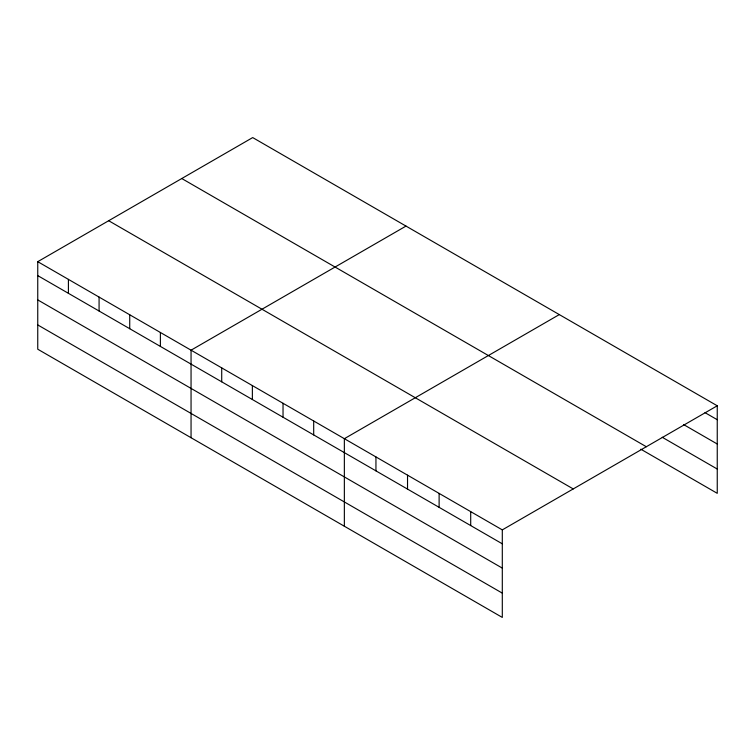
<?xml version="1.0" encoding="UTF-8"?>
<svg xmlns="http://www.w3.org/2000/svg" width="755" height="755" viewBox="0 0 755 755"><rect width="100%" height="100%" fill="white"/><g stroke="black" fill="none" stroke-linecap="round" stroke-linejoin="round"><path stroke-width="1.13" d="M37.75 261.674L502.301 529.878L502.301 617.42L37.75 349.216L37.75 261.674L252.698 137.58L717.25 405.784L717.25 493.326L640.825 449.197M406.001 226.085L191.053 350.188L191.053 437.73M559.304 314.59L344.356 438.693L344.356 526.235M502.301 529.878L717.25 405.784M705.019 412.655L717.25 419.714M683.624 424.584L717.25 444.006M662.22 437.258L717.25 469.034M181.766 178.529L646.318 446.733M108.682 220.724L573.234 488.929M37.75 275.613L502.301 543.817M37.75 299.905L502.301 568.109M37.75 324.933L502.301 593.128M470.705 511.645L470.705 525.574M439.117 493.402L439.117 507.341M407.53 475.169L407.53 489.098M375.943 456.926L375.943 470.865M313.693 420.988L313.693 434.918M283.031 403.293L283.031 417.222M252.368 385.588L252.368 399.518M221.715 367.883L221.715 381.813M160.39 332.483L160.39 346.413M129.728 314.778L129.728 328.718M99.075 297.083L99.075 311.013M68.412 279.378L68.412 293.308"/></g></svg>
